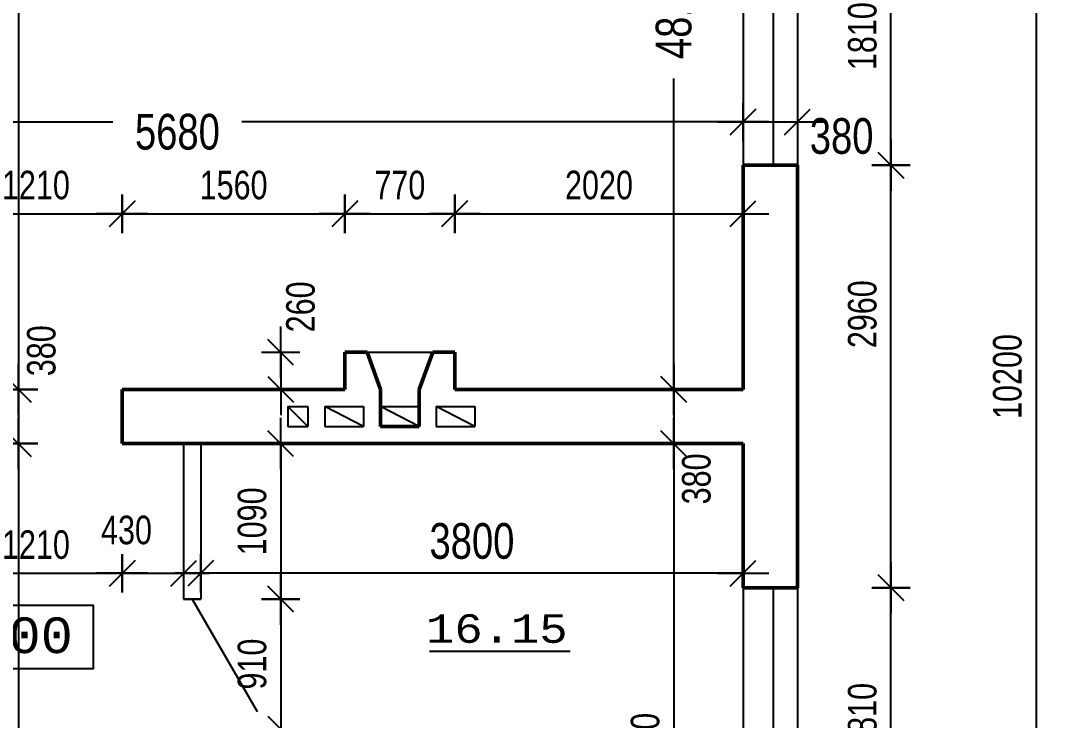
# Model space of a CAD drawing. Extents: x 3578 to 5591, y 95 to 458.
# Drawn here: x 4211.8 to 4284.3, y 176.8 to 225.9 of the extents above; entities that cross this region are included whole.
import ezdxf

# ---------------------------------------------------------------- set-up
doc = ezdxf.new("R2010")
doc.units = 0
doc.header["$MEASUREMENT"] = 0
doc.layers.get('0').update_dxf_attribs({"linetype": 'CONTINUOUS'})
doc.layers.get('DEFPOINTS').update_dxf_attribs({"linetype": 'CONTINUOUS'})
doc.layers.add('Chata', color=7, linetype='CONTINUOUS')
doc.styles.add('RUSS', font='russ', dxfattribs={"width": 0.8})
doc.styles.get("Standard").update_dxf_attribs({"font": 'cour.ttf'})
doc.dimstyles.new('MAESTRO_STD_1', dxfattribs={"dimtxt": 2.5, "dimasz": 0.09, "dimexe": 0, "dimexo": 0, "dimgap": 1, "dimtad": 1, "dimdec": 0, "dimlfac": 100, "dimzin": 0, "dimdsep": 46, "dimtxsty": 'RUSS', "dimblk": 'A8MITTA', "dimcen": 3, "dimse1": 1, "dimse2": 1, "dimclrd": 6, "dimclrt": 6, "dimadec": 0, "dimazin": 0, "dimtp": 6, "dimtm": 6, "dimtfac": 1, "dimtdec": 0, "dimtofl": 0, "dimtmove": 2, "dimatfit": 3, "dimldrblk": 'A8MITTA', "dimfxl": 1, "dimtolj": 1, "dimtzin": 0, "dimarcsym": 0})
doc.dimstyles.new('Text 2mm', dxfattribs={"dimtxt": 2, "dimasz": 0.09, "dimexe": 0, "dimexo": 0, "dimgap": 1, "dimtad": 1, "dimdec": 0, "dimlfac": 100, "dimzin": 0, "dimdsep": 46, "dimtxsty": 'RUSS', "dimblk": 'A8MITTA', "dimcen": 3, "dimse1": 1, "dimse2": 1, "dimclrd": 6, "dimclrt": 6, "dimadec": 0, "dimazin": 0, "dimtp": 6, "dimtm": 6, "dimtfac": 1, "dimtdec": 0, "dimtofl": 0, "dimtmove": 2, "dimatfit": 3, "dimldrblk": 'A8MITTA', "dimfxl": 1, "dimtolj": 1, "dimtzin": 0, "dimarcsym": 0})

# ---------------------------------------------------------------- blocks, each defined once
blk = doc.blocks.new('A8MITTA', base_point=(3180, 3140))
for p, q in [((3170, 3130), (3190, 3150)), ((3180, 3155), (3180, 3125)), ((3160, 3140), (3200, 3140))]:
    blk.add_line(p, q)
blk = doc.blocks.new('*D264')
at = {"layer": 'Chata', "color": 6, "lineweight": -2, "ltscale": 0.01, "transparency": 16777216}
for p, q in [((4205.699, 218.765), (4218.249, 218.765)), ((4262.319, 218.765), (4227.296, 218.765))]:
    blk.add_line(p, q, dxfattribs=at)
at = {"layer": 'DEFPOINTS', "color": 0, "ltscale": 0.01, "transparency": 16777216}
for p in [(4205.609, 218.765), (4205.609, 200.028), (4262.409, 200.028)]:
    blk.add_point(p, dxfattribs=at)
at = {"layer": 'Chata', "color": 6, "lineweight": -2, "ltscale": 0.01, "transparency": 16777216, "xscale": 0.09, "yscale": 0.09, "zscale": 0.09, "rotation": 180}
blk.add_blockref('A8MITTA', (4205.609, 218.765), dxfattribs=at)
at = {"layer": 'Chata', "color": 6, "lineweight": -2, "ltscale": 0.01, "transparency": 16777216, "xscale": 0.09, "yscale": 0.09, "zscale": 0.09}
blk.add_blockref('A8MITTA', (4262.409, 218.765), dxfattribs=at)
at = {"layer": 'Chata', "color": 6, "ltscale": 0.01, "transparency": 16777216, "insert": (4222.773, 218.065), "char_height": 2.5, "attachment_point": 5, "style": 'RUSS'}
blk.add_mtext('\\A1;5680', dxfattribs=at)
blk = doc.blocks.new('*D265')
at = {"layer": 'Chata', "color": 6, "lineweight": -2, "ltscale": 0.01, "transparency": 16777216}
for p, q in [((4257.55, 248.038), (4257.55, 230.481)), ((4257.55, 200.118), (4257.55, 221.814))]:
    blk.add_line(p, q, dxfattribs=at)
at = {"layer": 'DEFPOINTS', "color": 0, "ltscale": 0.01, "transparency": 16777216}
for p in [(4257.55, 248.128), (4262.409, 248.128), (4262.409, 200.028)]:
    blk.add_point(p, dxfattribs=at)
at = {"layer": 'Chata', "color": 6, "lineweight": -2, "ltscale": 0.01, "transparency": 16777216, "xscale": 0.09, "yscale": 0.09, "zscale": 0.09}
for p, rotation in [((4257.55, 248.128), 90), ((4257.55, 200.028), 270)]:
    blk.add_blockref('A8MITTA', p, dxfattribs=dict(at, rotation=rotation))
at = {"layer": 'Chata', "color": 6, "ltscale": 0.01, "transparency": 16777216, "insert": (4257.55, 226.147), "char_height": 2.5, "attachment_point": 5, "rotation": 90, "style": 'RUSS'}
blk.add_mtext('\\A1;4810', dxfattribs=at)
blk = doc.blocks.new('*D266')
at = {"layer": 'Chata', "color": 6, "lineweight": -2, "ltscale": 0.01, "transparency": 16777216}
blk.add_line((4262.319, 187.138), (4224.499, 187.138), dxfattribs=at)
at = {"layer": 'DEFPOINTS', "color": 0, "ltscale": 0.01, "transparency": 16777216}
for p in [(4224.409, 187.138), (4224.409, 153.728), (4262.409, 153.728)]:
    blk.add_point(p, dxfattribs=at)
at = {"layer": 'Chata', "color": 6, "lineweight": -2, "ltscale": 0.01, "transparency": 16777216, "xscale": 0.09, "yscale": 0.09, "zscale": 0.09, "rotation": 180}
blk.add_blockref('A8MITTA', (4224.409, 187.138), dxfattribs=at)
at = {"layer": 'Chata', "color": 6, "lineweight": -2, "ltscale": 0.01, "transparency": 16777216, "xscale": 0.09, "yscale": 0.09, "zscale": 0.09}
blk.add_blockref('A8MITTA', (4262.409, 187.138), dxfattribs=at)
at = {"layer": 'Chata', "color": 6, "ltscale": 0.01, "transparency": 16777216, "insert": (4243.409, 189.388), "char_height": 2.5, "attachment_point": 5, "style": 'RUSS'}
blk.add_mtext('\\A1;3800', dxfattribs=at)
blk = doc.blocks.new('*D267')
at = {"layer": 'Chata', "color": 6, "lineweight": -2, "ltscale": 0.01, "transparency": 16777216}
blk.add_line((4262.499, 218.765), (4266.119, 218.765), dxfattribs=at)
at = {"layer": 'DEFPOINTS', "color": 0, "ltscale": 0.01, "transparency": 16777216}
for p in [(4266.209, 218.765), (4262.409, 200.028), (4266.209, 200.028)]:
    blk.add_point(p, dxfattribs=at)
at = {"layer": 'Chata', "color": 6, "lineweight": -2, "ltscale": 0.01, "transparency": 16777216, "xscale": 0.09, "yscale": 0.09, "zscale": 0.09, "rotation": 180}
blk.add_blockref('A8MITTA', (4262.409, 218.765), dxfattribs=at)
at = {"layer": 'Chata', "color": 6, "lineweight": -2, "ltscale": 0.01, "transparency": 16777216, "xscale": 0.09, "yscale": 0.09, "zscale": 0.09}
blk.add_blockref('A8MITTA', (4266.209, 218.765), dxfattribs=at)
at = {"layer": 'Chata', "color": 6, "ltscale": 0.01, "transparency": 16777216, "insert": (4269.31, 217.766), "char_height": 2.5, "attachment_point": 5, "style": 'RUSS'}
blk.add_mtext('\\A1;380', dxfattribs=at)
blk = doc.blocks.new('*D269')
at = {"layer": 'Chata', "color": 6, "lineweight": -2, "ltscale": 0.01, "transparency": 16777216}
blk.add_line((4257.55, 196.138), (4257.55, 153.818), dxfattribs=at)
at = {"layer": 'DEFPOINTS', "color": 0, "ltscale": 0.01, "transparency": 16777216}
for p in [(4262.409, 196.228), (4257.55, 153.728), (4262.409, 153.728)]:
    blk.add_point(p, dxfattribs=at)
at = {"layer": 'Chata', "color": 6, "lineweight": -2, "ltscale": 0.01, "transparency": 16777216, "xscale": 0.09, "yscale": 0.09, "zscale": 0.09}
for p, rotation in [((4257.55, 196.228), 90), ((4257.55, 153.728), 270)]:
    blk.add_blockref('A8MITTA', p, dxfattribs=dict(at, rotation=rotation))
at = {"layer": 'Chata', "color": 6, "ltscale": 0.01, "transparency": 16777216, "insert": (4255.55, 174.978), "char_height": 2, "attachment_point": 5, "rotation": 90, "style": 'RUSS'}
blk.add_mtext('\\A1;4250', dxfattribs=at)
blk = doc.blocks.new('*D276')
at = {"layer": 'Chata', "color": 6, "lineweight": -2, "ltscale": 0.01, "transparency": 16777216}
blk.add_line((4230.012, 196.138), (4230.012, 185.418), dxfattribs=at)
at = {"layer": 'DEFPOINTS', "color": 0, "ltscale": 0.01, "transparency": 16777216}
for p in [(4224.409, 196.228), (4224.409, 185.328), (4230.012, 185.328)]:
    blk.add_point(p, dxfattribs=at)
at = {"layer": 'Chata', "color": 6, "lineweight": -2, "ltscale": 0.01, "transparency": 16777216, "xscale": 0.09, "yscale": 0.09, "zscale": 0.09}
for p, rotation in [((4230.012, 196.228), 90), ((4230.012, 185.328), 270)]:
    blk.add_blockref('A8MITTA', p, dxfattribs=dict(at, rotation=rotation))
at = {"layer": 'Chata', "color": 6, "ltscale": 0.01, "transparency": 16777216, "insert": (4228.012, 190.778), "char_height": 2, "attachment_point": 5, "rotation": 90, "style": 'RUSS'}
blk.add_mtext('\\A1;1090', dxfattribs=at)
blk = doc.blocks.new('*D277')
at = {"layer": 'Chata', "color": 6, "lineweight": -2, "ltscale": 0.01, "transparency": 16777216}
blk.add_line((4230.012, 185.238), (4230.012, 176.318), dxfattribs=at)
at = {"layer": 'DEFPOINTS', "color": 0, "ltscale": 0.01, "transparency": 16777216}
for p in [(4224.409, 185.328), (4224.409, 176.228), (4230.012, 176.228)]:
    blk.add_point(p, dxfattribs=at)
at = {"layer": 'Chata', "color": 6, "lineweight": -2, "ltscale": 0.01, "transparency": 16777216, "xscale": 0.09, "yscale": 0.09, "zscale": 0.09}
for p, rotation in [((4230.012, 185.328), 90), ((4230.012, 176.228), 270)]:
    blk.add_blockref('A8MITTA', p, dxfattribs=dict(at, rotation=rotation))
at = {"layer": 'Chata', "color": 6, "ltscale": 0.01, "transparency": 16777216, "insert": (4228.012, 180.778), "char_height": 2, "attachment_point": 5, "rotation": 90, "style": 'RUSS'}
blk.add_mtext('\\A1;910', dxfattribs=at)
blk = doc.blocks.new('*D285')
at = {"layer": 'Chata', "color": 6, "lineweight": -2, "ltscale": 0.01, "transparency": 16777216}
blk.add_line((4272.767, 168.118), (4272.767, 186.038), dxfattribs=at)
at = {"layer": 'DEFPOINTS', "color": 0, "ltscale": 0.01, "transparency": 16777216}
for p in [(4266.209, 186.128), (4272.767, 186.128), (4266.209, 168.028)]:
    blk.add_point(p, dxfattribs=at)
at = {"layer": 'Chata', "color": 6, "lineweight": -2, "ltscale": 0.01, "transparency": 16777216, "xscale": 0.09, "yscale": 0.09, "zscale": 0.09}
for p, rotation in [((4272.767, 186.128), 90), ((4272.767, 168.028), 270)]:
    blk.add_blockref('A8MITTA', p, dxfattribs=dict(at, rotation=rotation))
at = {"layer": 'Chata', "color": 6, "ltscale": 0.01, "transparency": 16777216, "insert": (4270.767, 177.078), "char_height": 2, "attachment_point": 5, "rotation": 90, "style": 'RUSS'}
blk.add_mtext('\\A1;1810', dxfattribs=at)
blk = doc.blocks.new('*D286')
at = {"layer": 'Chata', "color": 6, "lineweight": -2, "ltscale": 0.01, "transparency": 16777216}
blk.add_line((4272.767, 186.218), (4272.767, 215.638), dxfattribs=at)
at = {"layer": 'DEFPOINTS', "color": 0, "ltscale": 0.01, "transparency": 16777216}
for p in [(4266.209, 215.728), (4272.767, 215.728), (4266.209, 186.128)]:
    blk.add_point(p, dxfattribs=at)
at = {"layer": 'Chata', "color": 6, "lineweight": -2, "ltscale": 0.01, "transparency": 16777216, "xscale": 0.09, "yscale": 0.09, "zscale": 0.09}
for p, rotation in [((4272.767, 215.728), 90), ((4272.767, 186.128), 270)]:
    blk.add_blockref('A8MITTA', p, dxfattribs=dict(at, rotation=rotation))
at = {"layer": 'Chata', "color": 6, "ltscale": 0.01, "transparency": 16777216, "insert": (4270.767, 205.294), "char_height": 2, "attachment_point": 5, "rotation": 90, "style": 'RUSS'}
blk.add_mtext('\\A1;2960', dxfattribs=at)
blk = doc.blocks.new('*D287')
at = {"layer": 'Chata', "color": 6, "lineweight": -2, "ltscale": 0.01, "transparency": 16777216}
blk.add_line((4272.767, 215.818), (4272.767, 233.738), dxfattribs=at)
at = {"layer": 'DEFPOINTS', "color": 0, "ltscale": 0.01, "transparency": 16777216}
for p in [(4266.209, 233.828), (4272.767, 233.828), (4266.209, 215.728)]:
    blk.add_point(p, dxfattribs=at)
at = {"layer": 'Chata', "color": 6, "lineweight": -2, "ltscale": 0.01, "transparency": 16777216, "xscale": 0.09, "yscale": 0.09, "zscale": 0.09}
for p, rotation in [((4272.767, 233.828), 90), ((4272.767, 215.728), 270)]:
    blk.add_blockref('A8MITTA', p, dxfattribs=dict(at, rotation=rotation))
at = {"layer": 'Chata', "color": 6, "ltscale": 0.01, "transparency": 16777216, "insert": (4270.767, 224.778), "char_height": 2, "attachment_point": 5, "rotation": 90, "style": 'RUSS'}
blk.add_mtext('\\A1;1810', dxfattribs=at)
blk = doc.blocks.new('*D296')
at = {"layer": 'Chata', "color": 6, "lineweight": -2, "ltscale": 0.01, "transparency": 16777216}
blk.add_line((4206.899, 212.333), (4218.819, 212.333), dxfattribs=at)
at = {"layer": 'DEFPOINTS', "color": 0, "ltscale": 0.01, "transparency": 16777216}
for p in [(4218.909, 212.333), (4206.809, 196.228), (4218.909, 196.228)]:
    blk.add_point(p, dxfattribs=at)
at = {"layer": 'Chata', "color": 6, "lineweight": -2, "ltscale": 0.01, "transparency": 16777216, "xscale": 0.09, "yscale": 0.09, "zscale": 0.09, "rotation": 180}
blk.add_blockref('A8MITTA', (4206.809, 212.333), dxfattribs=at)
at = {"layer": 'Chata', "color": 6, "lineweight": -2, "ltscale": 0.01, "transparency": 16777216, "xscale": 0.09, "yscale": 0.09, "zscale": 0.09}
blk.add_blockref('A8MITTA', (4218.909, 212.333), dxfattribs=at)
at = {"layer": 'Chata', "color": 6, "ltscale": 0.01, "transparency": 16777216, "insert": (4212.859, 214.333), "char_height": 2, "attachment_point": 5, "style": 'RUSS'}
blk.add_mtext('\\A1;1210', dxfattribs=at)
blk = doc.blocks.new('*D298')
at = {"layer": 'Chata', "color": 6, "lineweight": -2, "ltscale": 0.01, "transparency": 16777216}
blk.add_line((4218.999, 212.333), (4234.419, 212.333), dxfattribs=at)
at = {"layer": 'DEFPOINTS', "color": 0, "ltscale": 0.01, "transparency": 16777216}
for p in [(4234.509, 212.333), (4218.909, 200.028), (4234.509, 200.028)]:
    blk.add_point(p, dxfattribs=at)
at = {"layer": 'Chata', "color": 6, "lineweight": -2, "ltscale": 0.01, "transparency": 16777216, "xscale": 0.09, "yscale": 0.09, "zscale": 0.09, "rotation": 180}
blk.add_blockref('A8MITTA', (4218.909, 212.333), dxfattribs=at)
at = {"layer": 'Chata', "color": 6, "lineweight": -2, "ltscale": 0.01, "transparency": 16777216, "xscale": 0.09, "yscale": 0.09, "zscale": 0.09}
blk.add_blockref('A8MITTA', (4234.509, 212.333), dxfattribs=at)
at = {"layer": 'Chata', "color": 6, "ltscale": 0.01, "transparency": 16777216, "insert": (4226.709, 214.333), "char_height": 2, "attachment_point": 5, "style": 'RUSS'}
blk.add_mtext('\\A1;1560', dxfattribs=at)
blk = doc.blocks.new('*D299')
at = {"layer": 'Chata', "color": 6, "lineweight": -2, "ltscale": 0.01, "transparency": 16777216}
blk.add_line((4234.599, 212.333), (4242.119, 212.333), dxfattribs=at)
at = {"layer": 'DEFPOINTS', "color": 0, "ltscale": 0.01, "transparency": 16777216}
for p in [(4242.209, 212.333), (4234.509, 200.028), (4242.209, 200.028)]:
    blk.add_point(p, dxfattribs=at)
at = {"layer": 'Chata', "color": 6, "lineweight": -2, "ltscale": 0.01, "transparency": 16777216, "xscale": 0.09, "yscale": 0.09, "zscale": 0.09, "rotation": 180}
blk.add_blockref('A8MITTA', (4234.509, 212.333), dxfattribs=at)
at = {"layer": 'Chata', "color": 6, "lineweight": -2, "ltscale": 0.01, "transparency": 16777216, "xscale": 0.09, "yscale": 0.09, "zscale": 0.09}
blk.add_blockref('A8MITTA', (4242.209, 212.333), dxfattribs=at)
at = {"layer": 'Chata', "color": 6, "ltscale": 0.01, "transparency": 16777216, "insert": (4238.359, 214.333), "char_height": 2, "attachment_point": 5, "style": 'RUSS'}
blk.add_mtext('\\A1;770', dxfattribs=at)
blk = doc.blocks.new('*D300')
at = {"layer": 'Chata', "color": 6, "lineweight": -2, "ltscale": 0.01, "transparency": 16777216}
blk.add_line((4242.299, 212.333), (4262.319, 212.333), dxfattribs=at)
at = {"layer": 'DEFPOINTS', "color": 0, "ltscale": 0.01, "transparency": 16777216}
for p in [(4262.409, 212.333), (4242.209, 200.028), (4262.409, 200.028)]:
    blk.add_point(p, dxfattribs=at)
at = {"layer": 'Chata', "color": 6, "lineweight": -2, "ltscale": 0.01, "transparency": 16777216, "xscale": 0.09, "yscale": 0.09, "zscale": 0.09, "rotation": 180}
blk.add_blockref('A8MITTA', (4242.209, 212.333), dxfattribs=at)
at = {"layer": 'Chata', "color": 6, "lineweight": -2, "ltscale": 0.01, "transparency": 16777216, "xscale": 0.09, "yscale": 0.09, "zscale": 0.09}
blk.add_blockref('A8MITTA', (4262.409, 212.333), dxfattribs=at)
at = {"layer": 'Chata', "color": 6, "ltscale": 0.01, "transparency": 16777216, "insert": (4252.309, 214.333), "char_height": 2, "attachment_point": 5, "style": 'RUSS'}
blk.add_mtext('\\A1;2020', dxfattribs=at)
blk = doc.blocks.new('*D355')
at = {"color": 6, "lineweight": -2, "ltscale": 0.01, "transparency": 16777216}
blk.add_line((4206.899, 187.138), (4218.819, 187.138), dxfattribs=at)
at = {"layer": 'DEFPOINTS', "color": 0, "ltscale": 0.01, "transparency": 16777216}
for p in [(4206.809, 196.228), (4218.909, 196.228), (4218.909, 187.138)]:
    blk.add_point(p, dxfattribs=at)
at = {"color": 6, "lineweight": -2, "ltscale": 0.01, "transparency": 16777216, "xscale": 0.09, "yscale": 0.09, "zscale": 0.09, "rotation": 180}
blk.add_blockref('A8MITTA', (4206.809, 187.138), dxfattribs=at)
at = {"color": 6, "lineweight": -2, "ltscale": 0.01, "transparency": 16777216, "xscale": 0.09, "yscale": 0.09, "zscale": 0.09}
blk.add_blockref('A8MITTA', (4218.909, 187.138), dxfattribs=at)
at = {"color": 6, "ltscale": 0.01, "transparency": 16777216, "insert": (4212.859, 189.138), "char_height": 2, "attachment_point": 5, "style": 'RUSS'}
blk.add_mtext('\\A1;1210', dxfattribs=at)
blk = doc.blocks.new('*D356')
at = {"color": 6, "lineweight": -2, "ltscale": 0.01, "transparency": 16777216}
blk.add_line((4218.999, 187.138), (4223.119, 187.138), dxfattribs=at)
at = {"layer": 'DEFPOINTS', "color": 0, "ltscale": 0.01, "transparency": 16777216}
for p in [(4218.909, 196.228), (4223.209, 196.228), (4223.209, 187.138)]:
    blk.add_point(p, dxfattribs=at)
at = {"color": 6, "lineweight": -2, "ltscale": 0.01, "transparency": 16777216, "xscale": 0.09, "yscale": 0.09, "zscale": 0.09, "rotation": 180}
blk.add_blockref('A8MITTA', (4218.909, 187.138), dxfattribs=at)
at = {"color": 6, "lineweight": -2, "ltscale": 0.01, "transparency": 16777216, "xscale": 0.09, "yscale": 0.09, "zscale": 0.09}
blk.add_blockref('A8MITTA', (4223.209, 187.138), dxfattribs=at)
at = {"color": 6, "ltscale": 0.01, "transparency": 16777216, "insert": (4219.204, 190.161), "char_height": 2, "attachment_point": 5, "style": 'RUSS'}
blk.add_mtext('\\A1;430', dxfattribs=at)
blk = doc.blocks.new('*D361')
at = {"color": 6, "lineweight": -2, "ltscale": 0.01, "transparency": 16777216}
blk.add_line((4211.638, 229.338), (4211.638, 200.118), dxfattribs=at)
at = {"layer": 'DEFPOINTS', "color": 0, "ltscale": 0.01, "transparency": 16777216}
for p in [(4205.609, 229.428), (4205.609, 200.028), (4211.638, 200.028)]:
    blk.add_point(p, dxfattribs=at)
at = {"color": 6, "lineweight": -2, "ltscale": 0.01, "transparency": 16777216, "xscale": 0.09, "yscale": 0.09, "zscale": 0.09}
for p, rotation in [((4211.638, 229.428), 90), ((4211.638, 200.028), 270)]:
    blk.add_blockref('A8MITTA', p, dxfattribs=dict(at, rotation=rotation))
at = {"color": 6, "ltscale": 0.01, "transparency": 16777216, "insert": (4209.638, 223.102), "char_height": 2, "attachment_point": 5, "rotation": 90, "style": 'RUSS'}
blk.add_mtext('\\A1;2940', dxfattribs=at)
blk = doc.blocks.new('*D364')
at = {"color": 6, "lineweight": -2, "ltscale": 0.01, "transparency": 16777216}
blk.add_line((4230.012, 202.538), (4230.012, 200.118), dxfattribs=at)
at = {"layer": 'DEFPOINTS', "color": 0, "ltscale": 0.01, "transparency": 16777216}
for p in [(4234.509, 202.628), (4230.012, 200.028), (4234.509, 200.028)]:
    blk.add_point(p, dxfattribs=at)
at = {"color": 6, "lineweight": -2, "ltscale": 0.01, "transparency": 16777216, "xscale": 0.09, "yscale": 0.09, "zscale": 0.09}
for p, rotation in [((4230.012, 202.628), 90), ((4230.012, 200.028), 270)]:
    blk.add_blockref('A8MITTA', p, dxfattribs=dict(at, rotation=rotation))
at = {"color": 6, "ltscale": 0.01, "transparency": 16777216, "insert": (4231.406, 205.807), "char_height": 2, "attachment_point": 5, "rotation": 90, "style": 'RUSS'}
blk.add_mtext('\\A1;260', dxfattribs=at)
blk = doc.blocks.new('*D378')
at = {"color": 6, "lineweight": -2, "ltscale": 0.01, "transparency": 16777216}
blk.add_line((4211.638, 196.138), (4211.638, 153.818), dxfattribs=at)
at = {"layer": 'DEFPOINTS', "color": 0, "ltscale": 0.01, "transparency": 16777216}
for p in [(4223.209, 196.228), (4211.638, 153.728), (4223.209, 153.728)]:
    blk.add_point(p, dxfattribs=at)
at = {"color": 6, "lineweight": -2, "ltscale": 0.01, "transparency": 16777216, "xscale": 0.09, "yscale": 0.09, "zscale": 0.09}
for p, rotation in [((4211.638, 196.228), 90), ((4211.638, 153.728), 270)]:
    blk.add_blockref('A8MITTA', p, dxfattribs=dict(at, rotation=rotation))
at = {"color": 6, "ltscale": 0.01, "transparency": 16777216, "insert": (4209.559, 163.273), "char_height": 2, "attachment_point": 5, "rotation": 90, "style": 'RUSS'}
blk.add_mtext('\\A1;4250', dxfattribs=at)
blk = doc.blocks.new('*D379')
at = {"color": 6, "lineweight": -2, "ltscale": 0.01, "transparency": 16777216}
blk.add_line((4211.638, 199.938), (4211.638, 196.318), dxfattribs=at)
at = {"layer": 'DEFPOINTS', "color": 0, "ltscale": 0.01, "transparency": 16777216}
for p in [(4218.909, 200.028), (4211.638, 196.228), (4218.909, 196.228)]:
    blk.add_point(p, dxfattribs=at)
at = {"color": 6, "lineweight": -2, "ltscale": 0.01, "transparency": 16777216, "xscale": 0.09, "yscale": 0.09, "zscale": 0.09}
for p, rotation in [((4211.638, 200.028), 90), ((4211.638, 196.228), 270)]:
    blk.add_blockref('A8MITTA', p, dxfattribs=dict(at, rotation=rotation))
at = {"color": 6, "ltscale": 0.01, "transparency": 16777216, "insert": (4213.245, 202.735), "char_height": 2, "attachment_point": 5, "rotation": 90, "style": 'RUSS'}
blk.add_mtext('\\A1;380', dxfattribs=at)
blk = doc.blocks.new('*D389')
at = {"color": 6, "lineweight": -2, "ltscale": 0.01, "transparency": 16777216}
blk.add_line((4282.931, 251.838), (4282.931, 150.018), dxfattribs=at)
at = {"layer": 'DEFPOINTS', "color": 0, "ltscale": 0.01, "transparency": 16777216}
for p in [(4266.209, 251.928), (4266.209, 149.928), (4282.931, 149.928)]:
    blk.add_point(p, dxfattribs=at)
at = {"color": 6, "lineweight": -2, "ltscale": 0.01, "transparency": 16777216, "xscale": 0.09, "yscale": 0.09, "zscale": 0.09}
for p, rotation in [((4282.931, 251.928), 90), ((4282.931, 149.928), 270)]:
    blk.add_blockref('A8MITTA', p, dxfattribs=dict(at, rotation=rotation))
at = {"color": 6, "ltscale": 0.01, "transparency": 16777216, "insert": (4280.931, 200.928), "char_height": 2, "attachment_point": 5, "rotation": 90, "style": 'RUSS'}
blk.add_mtext('\\A1;10200', dxfattribs=at)
blk = doc.blocks.new('*D390')
at = {"color": 6, "lineweight": -2, "ltscale": 0.01, "transparency": 16777216}
blk.add_line((4257.55, 199.938), (4257.55, 196.318), dxfattribs=at)
at = {"layer": 'DEFPOINTS', "color": 0, "ltscale": 0.01, "transparency": 16777216}
for p in [(4262.409, 200.028), (4257.55, 196.228), (4262.409, 196.228)]:
    blk.add_point(p, dxfattribs=at)
at = {"color": 6, "lineweight": -2, "ltscale": 0.01, "transparency": 16777216, "xscale": 0.09, "yscale": 0.09, "zscale": 0.09}
for p, rotation in [((4257.55, 200.028), 90), ((4257.55, 196.228), 270)]:
    blk.add_blockref('A8MITTA', p, dxfattribs=dict(at, rotation=rotation))
at = {"color": 6, "ltscale": 0.01, "transparency": 16777216, "insert": (4259.141, 193.753), "char_height": 2, "attachment_point": 5, "rotation": 90, "style": 'RUSS'}
blk.add_mtext('\\A1;380', dxfattribs=at)

msp = doc.modelspace()

# ---------------------------------------------------------------- linework, layer by layer
at = {"ltscale": 0.01}
for p, q in [((4262.409, 233.828), (4262.409, 215.728)), ((4266.209, 233.828), (4266.209, 215.728)), ((4262.409, 186.128), (4262.409, 168.028)), ((4266.209, 186.128), (4266.209, 168.028))]:
    msp.add_line(p, q, dxfattribs=at)
at = {"layer": 'Chata'}
for p, q in [((4264.509, 233.828), (4264.509, 215.728)), ((4264.509, 233.628), (4264.509, 215.728)), ((4236.059, 202.628), (4240.659, 202.628)), ((4251.309, 200.028), (4262.409, 200.028)), ((4231.909, 197.428), (4230.509, 198.828)), ((4230.509, 198.828), (4230.509, 197.428)), ((4230.509, 198.828), (4231.909, 198.828)), ((4231.909, 198.828), (4231.909, 197.428)), ((4235.809, 197.428), (4233.109, 198.828)), ((4233.109, 198.828), (4233.109, 197.428)), ((4233.109, 198.828), (4235.809, 198.828)), ((4235.809, 198.828), (4235.809, 197.428)), ((4239.709, 197.428), (4237.009, 198.828)), ((4237.009, 198.828), (4239.709, 198.828)), ((4243.609, 197.428), (4240.909, 198.828)), ((4240.909, 198.828), (4240.909, 197.428)), ((4240.909, 198.828), (4243.609, 198.828)), ((4243.609, 198.828), (4243.609, 197.428)), ((4230.509, 197.428), (4231.909, 197.428)), ((4233.109, 197.428), (4235.809, 197.428)), ((4240.909, 197.428), (4243.609, 197.428)), ((4223.209, 196.228), (4223.209, 185.328)), ((4224.409, 196.228), (4224.409, 185.328)), ((4264.509, 186.128), (4264.509, 168.028)), ((4223.209, 185.328), (4224.409, 185.328))]:
    msp.add_line(p, q, dxfattribs=at)
at = {"layer": 'Chata', "lineweight": 50, "ltscale": 0.01}
for p, q in [((4262.409, 215.728), (4266.209, 215.728)), ((4262.409, 215.728), (4262.409, 200.028)), ((4266.209, 215.728), (4266.209, 186.128)), ((4234.509, 200.028), (4234.509, 202.628)), ((4234.509, 202.628), (4236.059, 202.628)), ((4236.059, 202.628), (4237.009, 200.028)), ((4240.659, 202.628), (4239.709, 200.028)), ((4240.659, 202.628), (4242.209, 202.628)), ((4242.209, 200.028), (4242.209, 202.628)), ((4218.909, 200.028), (4234.509, 200.028)), ((4218.909, 200.028), (4218.909, 196.228)), ((4237.009, 200.028), (4237.009, 197.428)), ((4239.709, 200.028), (4239.709, 197.428)), ((4262.409, 200.028), (4242.209, 200.028)), ((4237.009, 197.428), (4239.709, 197.428)), ((4218.909, 196.228), (4262.409, 196.228)), ((4218.909, 196.228), (4223.209, 196.228)), ((4262.409, 196.228), (4262.409, 186.128)), ((4262.409, 196.228), (4262.409, 187.628)), ((4262.409, 186.128), (4266.209, 186.128))]:
    msp.add_line(p, q, dxfattribs=at)
at = {"layer": 'Chata', "ltscale": 0.01}
for p, q in [((4224.409, 196.228), (4224.409, 185.328)), ((4224.409, 196.228), (4224.409, 187.128)), ((4224.409, 185.328), (4223.209, 185.328)), ((4223.809, 185.328), (4228.359, 177.447))]:
    msp.add_line(p, q, dxfattribs=at)
at = {"layer": 'Chata', "color": 0, "ltscale": 0.01}
msp.add_line((4240.432, 181.689), (4250.287, 181.689), dxfattribs=at)
at = {"layer": 'Chata', "ltscale": 0.01}
msp.add_lwpolyline([(4201.224, 184.903), (4216.869, 184.903), (4216.869, 180.444), (4201.224, 180.444)], close=True, dxfattribs=at)

# ---------------------------------------------------------------- texts
at = {"layer": 'Chata'}
for s, height, width, p in [('16.15', 2, 0.99, (4240.193, 182.267)), ('+0.000', 2.5, 0.9, (4201.92, 181.548))]:
    msp.add_text(s, height=height, dxfattribs=dict(at, width=width)).set_placement(p)

# ---------------------------------------------------------------- dimensions: what is measured, and where the dimension line sits
at = {"ltscale": 0.01}
dim = msp.add_linear_dim(base=(4282.931, 149.928), p1=(4266.209, 251.928), p2=(4266.209, 149.928), angle=90, dimstyle='Text 2mm', dxfattribs=at)
dim.commit()
dim.dimension.update_dxf_attribs({"geometry": '*D389', "text_midpoint": (4280.931, 200.928)})
for base, p1, p2, picture, middle in [((4211.638, 200.028), (4205.609, 229.428), (4205.609, 200.028), '*D361', (4209.638, 223.102)), ((4230.012, 200.028), (4234.509, 202.628), (4234.509, 200.028), '*D364', (4231.406, 205.807)), ((4211.638, 196.228), (4218.909, 200.028), (4218.909, 196.228), '*D379', (4213.245, 202.735)), ((4257.55, 196.228), (4262.409, 200.028), (4262.409, 196.228), '*D390', (4259.141, 193.753)), ((4211.638, 153.728), (4223.209, 196.228), (4223.209, 153.728), '*D378', (4209.559, 163.273))]:
    dim = msp.add_linear_dim(base=base, p1=p1, p2=p2, angle=90, dimstyle='Text 2mm', dxfattribs=at)
    dim.commit()
    dim.dimension.update_dxf_attribs({"geometry": picture, "text_midpoint": middle, "dimtype": 160})
dim = msp.add_linear_dim(base=(4218.909, 187.138), p1=(4206.809, 196.228), p2=(4218.909, 196.228), dimstyle='Text 2mm', dxfattribs=at)
dim.commit()
dim.dimension.update_dxf_attribs({"geometry": '*D355', "text_midpoint": (4212.859, 189.138)})
dim = msp.add_linear_dim(base=(4223.209, 187.138), p1=(4218.909, 196.228), p2=(4223.209, 196.228), dimstyle='Text 2mm', dxfattribs=at)
dim.commit()
dim.dimension.update_dxf_attribs({"geometry": '*D356', "text_midpoint": (4219.204, 190.161), "dimtype": 160})
at = {"layer": 'Chata'}
for base, p2, angle, picture, middle in [((4257.55, 248.128), (4262.409, 248.128), 90, '*D265', (4257.55, 226.147)), ((4205.609, 218.765), (4205.609, 200.028), 180, '*D264', (4222.773, 218.065)), ((4266.209, 218.765), (4266.209, 200.028), 180, '*D267', (4269.31, 217.766))]:
    dim = msp.add_linear_dim(base=base, p1=(4262.409, 200.028), p2=p2, angle=angle, dimstyle='MAESTRO_STD_1', dxfattribs=at)
    dim.commit()
    dim.dimension.update_dxf_attribs({"geometry": picture, "text_midpoint": middle, "dimtype": 160})
at = {"layer": 'Chata', "ltscale": 0.01}
for base, p1, p2, picture, middle in [((4272.767, 233.828), (4266.209, 215.728), (4266.209, 233.828), '*D287', (4270.767, 224.778)), ((4230.012, 185.328), (4224.409, 196.228), (4224.409, 185.328), '*D276', (4228.012, 190.778)), ((4257.55, 153.728), (4262.409, 196.228), (4262.409, 153.728), '*D269', (4255.55, 174.978)), ((4272.767, 186.128), (4266.209, 168.028), (4266.209, 186.128), '*D285', (4270.767, 177.078)), ((4230.012, 176.228), (4224.409, 185.328), (4224.409, 176.228), '*D277', (4228.012, 180.778))]:
    dim = msp.add_linear_dim(base=base, p1=p1, p2=p2, angle=90, dimstyle='Text 2mm', dxfattribs=at)
    dim.commit()
    dim.dimension.update_dxf_attribs({"geometry": picture, "text_midpoint": middle})
dim = msp.add_linear_dim(base=(4272.767, 215.728), p1=(4266.209, 186.128), p2=(4266.209, 215.728), angle=90, dimstyle='Text 2mm', dxfattribs=at)
dim.commit()
dim.dimension.update_dxf_attribs({"geometry": '*D286', "text_midpoint": (4270.767, 205.294), "dimtype": 160})
for base, p1, p2, picture, middle in [((4218.909, 212.333), (4206.809, 196.228), (4218.909, 196.228), '*D296', (4212.859, 214.333)), ((4234.509, 212.333), (4218.909, 200.028), (4234.509, 200.028), '*D298', (4226.709, 214.333)), ((4242.209, 212.333), (4234.509, 200.028), (4242.209, 200.028), '*D299', (4238.359, 214.333)), ((4262.409, 212.333), (4242.209, 200.028), (4262.409, 200.028), '*D300', (4252.309, 214.333))]:
    dim = msp.add_linear_dim(base=base, p1=p1, p2=p2, dimstyle='Text 2mm', dxfattribs=at)
    dim.commit()
    dim.dimension.update_dxf_attribs({"geometry": picture, "text_midpoint": middle})
at = {"layer": 'Chata'}
dim = msp.add_linear_dim(base=(4224.409, 187.138), p1=(4262.409, 153.728), p2=(4224.409, 153.728), angle=180, dimstyle='MAESTRO_STD_1', dxfattribs=at)
dim.commit()
dim.dimension.update_dxf_attribs({"geometry": '*D266', "text_midpoint": (4243.409, 189.388)})

doc.saveas('drawing.dxf')
